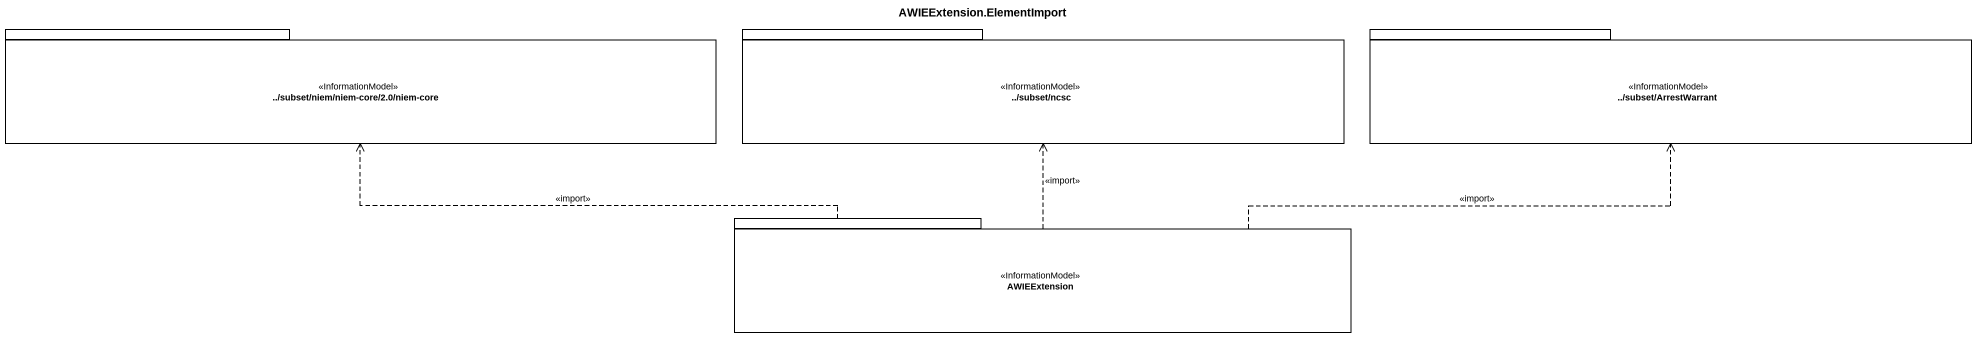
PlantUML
@startuml
title AWIEExtension.ElementImport
package "../subset/niem/niem-core/2.0/niem-core" as subset_niem_niem_core_2_0 <<InformationModel>> {
}
package "../subset/ncsc" as subset_ncsc <<InformationModel>> {
}
package "../subset/ArrestWarrant" as subset_ArrestWarrant <<InformationModel>> {
}
package AWIEExtension <<InformationModel>> {
}
AWIEExtension .left.> subset_niem_niem_core_2_0 : <<import>>
AWIEExtension .up.> subset_ncsc : <<import>>
AWIEExtension .right.> subset_ArrestWarrant : <<import>>
@enduml
